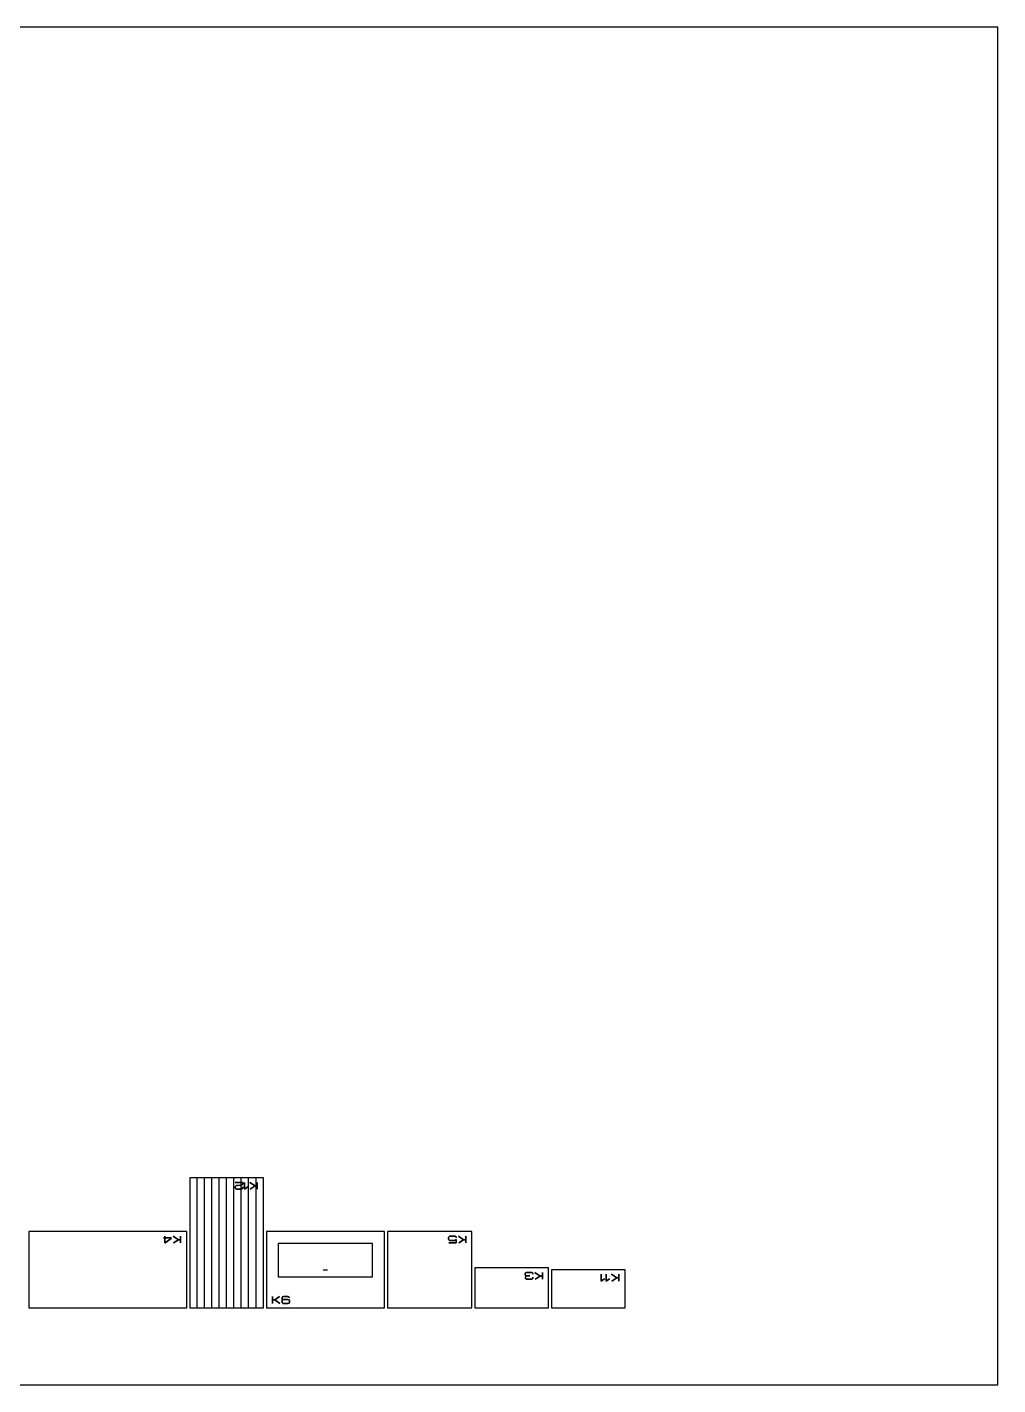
# Model space of a CAD drawing. Header units: metres. Extents: x -2.92 to 2.92, y -0.96 to 0.95.
# Drawn here: x -0.668 to -0.025, y -0.875 to 0.025 of the extents above; entities that cross this region are included whole.
import ezdxf

# ---------------------------------------------------------------- set-up
doc = ezdxf.new("R2010")
doc.units = ezdxf.units.M

msp = doc.modelspace()

# ---------------------------------------------------------------- linework, layer by layer
at = {"color": 2}
for p, q in [((-0.025, 0.025), (-1.375, 0.025)), ((-0.025, -0.875), (-0.025, 0.025)), ((-1.375, -0.875), (-0.025, -0.875))]:
    msp.add_line(p, q, dxfattribs=at)
at = {"color": 7}
for p, q in [((-0.51166, -0.7378), (-0.56041, -0.7378)), ((-0.56041, -0.7378), (-0.56041, -0.824)), ((-0.51166, -0.824), (-0.51166, -0.7378)), ((-0.66716, -0.77344), (-0.66716, -0.824)), ((-0.56241, -0.77344), (-0.66716, -0.77344)), ((-0.56241, -0.824), (-0.56241, -0.77344)), ((-0.43146, -0.77344), (-0.50966, -0.77344)), ((-0.50966, -0.77344), (-0.50966, -0.824)), ((-0.43146, -0.824), (-0.43146, -0.77344)), ((-0.37345, -0.77344), (-0.42946, -0.77344)), ((-0.42946, -0.77344), (-0.42946, -0.824)), ((-0.37345, -0.824), (-0.37345, -0.77344)), ((-0.5018, -0.78129), (-0.5018, -0.8033)), ((-0.43932, -0.78129), (-0.5018, -0.78129)), ((-0.43932, -0.8033), (-0.43932, -0.78129)), ((-0.3227, -0.79749), (-0.37145, -0.79749)), ((-0.37145, -0.79749), (-0.37145, -0.824)), ((-0.3227, -0.824), (-0.3227, -0.79749)), ((-0.3207, -0.79872), (-0.3207, -0.824)), ((-0.27195, -0.79872), (-0.3207, -0.79872)), ((-0.27195, -0.824), (-0.27195, -0.79872)), ((-0.5018, -0.8033), (-0.43932, -0.8033)), ((-0.66716, -0.824), (-0.56241, -0.824)), ((-0.56041, -0.824), (-0.51166, -0.824)), ((-0.50966, -0.824), (-0.43146, -0.824)), ((-0.42946, -0.824), (-0.37345, -0.824)), ((-0.37145, -0.824), (-0.3227, -0.824)), ((-0.3207, -0.824), (-0.27195, -0.824))]:
    msp.add_line(p, q, dxfattribs=at)
at = {"color": 1}
for p, q in [((-0.55553, -0.824), (-0.55553, -0.7378)), ((-0.55066, -0.824), (-0.55066, -0.7378)), ((-0.54578, -0.824), (-0.54578, -0.7378)), ((-0.54091, -0.824), (-0.54091, -0.7378)), ((-0.53603, -0.824), (-0.53603, -0.7378)), ((-0.53116, -0.824), (-0.53116, -0.7378)), ((-0.52628, -0.824), (-0.52628, -0.7378)), ((-0.52141, -0.824), (-0.52141, -0.7378)), ((-0.51653, -0.824), (-0.51653, -0.7378))]:
    msp.add_line(p, q, dxfattribs=at)
at = {"color": 134}
for p, q in [((-0.52536, -0.7408), (-0.5303, -0.7408)), ((-0.5303, -0.7408), (-0.52536, -0.7408)), ((-0.53027, -0.74372), (-0.5303, -0.74395)), ((-0.5303, -0.74395), (-0.53027, -0.74372)), ((-0.5303, -0.74395), (-0.5303, -0.74413)), ((-0.5303, -0.74413), (-0.5303, -0.74395)), ((-0.5303, -0.74413), (-0.53027, -0.74437)), ((-0.53027, -0.74437), (-0.5303, -0.74413)), ((-0.53019, -0.74351), (-0.53027, -0.74372)), ((-0.53027, -0.74372), (-0.53019, -0.74351)), ((-0.53027, -0.74437), (-0.53021, -0.74459)), ((-0.53021, -0.74459), (-0.53027, -0.74437)), ((-0.53021, -0.74459), (-0.5301, -0.74479)), ((-0.5301, -0.74479), (-0.53021, -0.74459)), ((-0.53008, -0.74332), (-0.53019, -0.74351)), ((-0.53019, -0.74351), (-0.53008, -0.74332)), ((-0.5301, -0.74479), (-0.52996, -0.74496)), ((-0.52996, -0.74496), (-0.5301, -0.74479)), ((-0.52993, -0.74315), (-0.53008, -0.74332)), ((-0.53008, -0.74332), (-0.52993, -0.74315)), ((-0.52996, -0.74496), (-0.52978, -0.74511)), ((-0.52978, -0.74511), (-0.52996, -0.74496)), ((-0.52975, -0.74301), (-0.52993, -0.74315)), ((-0.52993, -0.74315), (-0.52975, -0.74301)), ((-0.52978, -0.74511), (-0.52958, -0.74521)), ((-0.52958, -0.74521), (-0.52978, -0.74511)), ((-0.52955, -0.7429), (-0.52975, -0.74301)), ((-0.52975, -0.74301), (-0.52955, -0.7429)), ((-0.52958, -0.74521), (-0.52936, -0.74528)), ((-0.52936, -0.74528), (-0.52958, -0.74521)), ((-0.52912, -0.74278), (-0.52955, -0.7429)), ((-0.52955, -0.7429), (-0.52912, -0.74278)), ((-0.52936, -0.74528), (-0.52912, -0.7453)), ((-0.52912, -0.7453), (-0.52936, -0.74528)), ((-0.52677, -0.7426), (-0.52912, -0.74278)), ((-0.52912, -0.74278), (-0.52677, -0.7426)), ((-0.52912, -0.7453), (-0.52653, -0.7453)), ((-0.52653, -0.7453), (-0.52912, -0.7453)), ((-0.52624, -0.74252), (-0.52677, -0.7426)), ((-0.52677, -0.7426), (-0.52624, -0.74252)), ((-0.52653, -0.7453), (-0.5263, -0.74528)), ((-0.5263, -0.74528), (-0.52653, -0.7453)), ((-0.5263, -0.74528), (-0.52607, -0.74521)), ((-0.52607, -0.74521), (-0.5263, -0.74528)), ((-0.52579, -0.74236), (-0.52624, -0.74252)), ((-0.52624, -0.74252), (-0.52579, -0.74236)), ((-0.52607, -0.74521), (-0.52587, -0.74511)), ((-0.52587, -0.74511), (-0.52607, -0.74521)), ((-0.52587, -0.74511), (-0.5257, -0.74496)), ((-0.5257, -0.74496), (-0.52587, -0.74511)), ((-0.52562, -0.74225), (-0.52579, -0.74236)), ((-0.52579, -0.74236), (-0.52562, -0.74225)), ((-0.5257, -0.74496), (-0.52556, -0.74479)), ((-0.52556, -0.74479), (-0.5257, -0.74496)), ((-0.52548, -0.74211), (-0.52562, -0.74225)), ((-0.52562, -0.74225), (-0.52548, -0.74211)), ((-0.52556, -0.74479), (-0.52545, -0.74459)), ((-0.52545, -0.74459), (-0.52556, -0.74479)), ((-0.52539, -0.74195), (-0.52548, -0.74211)), ((-0.52548, -0.74211), (-0.52539, -0.74195)), ((-0.52545, -0.74459), (-0.52538, -0.74437)), ((-0.52538, -0.74437), (-0.52545, -0.74459)), ((-0.52536, -0.74177), (-0.52539, -0.74195)), ((-0.52539, -0.74195), (-0.52536, -0.74177)), ((-0.52538, -0.74437), (-0.52536, -0.74413)), ((-0.52536, -0.74413), (-0.52538, -0.74437)), ((-0.52536, -0.7408), (-0.52536, -0.74177)), ((-0.52536, -0.74177), (-0.52536, -0.7408)), ((-0.52536, -0.74413), (-0.52536, -0.74377)), ((-0.52536, -0.74377), (-0.52536, -0.74413)), ((-0.52417, -0.74531), (-0.52417, -0.7408)), ((-0.52417, -0.7408), (-0.52417, -0.74531)), ((-0.52417, -0.74531), (-0.52201, -0.74375)), ((-0.52201, -0.74375), (-0.52417, -0.74531)), ((-0.51719, -0.74317), (-0.52066, -0.7408)), ((-0.52066, -0.7408), (-0.51719, -0.74317)), ((-0.51719, -0.74317), (-0.52045, -0.74531)), ((-0.52045, -0.74531), (-0.51719, -0.74317)), ((-0.51572, -0.74317), (-0.51719, -0.74317)), ((-0.51719, -0.74317), (-0.51572, -0.74317)), ((-0.51572, -0.74531), (-0.51572, -0.7408)), ((-0.51572, -0.7408), (-0.51572, -0.74317)), ((-0.51572, -0.74317), (-0.51572, -0.74531)), ((-0.57276, -0.77754), (-0.57777, -0.77754)), ((-0.57777, -0.77754), (-0.57276, -0.77754)), ((-0.57689, -0.78095), (-0.57689, -0.77644)), ((-0.57689, -0.77644), (-0.57689, -0.78095)), ((-0.57689, -0.78095), (-0.57662, -0.78095)), ((-0.57662, -0.78095), (-0.57689, -0.78095)), ((-0.57662, -0.78095), (-0.57276, -0.77789)), ((-0.57276, -0.77789), (-0.57662, -0.78095)), ((-0.57276, -0.77789), (-0.57276, -0.77754)), ((-0.57276, -0.77754), (-0.57276, -0.77789)), ((-0.56794, -0.77881), (-0.57141, -0.77644)), ((-0.57141, -0.77644), (-0.56794, -0.77881)), ((-0.56794, -0.77881), (-0.57119, -0.78095)), ((-0.57119, -0.78095), (-0.56794, -0.77881)), ((-0.56647, -0.77881), (-0.56794, -0.77881)), ((-0.56794, -0.77881), (-0.56647, -0.77881)), ((-0.56647, -0.78095), (-0.56647, -0.77644)), ((-0.56647, -0.77644), (-0.56647, -0.77881)), ((-0.56647, -0.77881), (-0.56647, -0.78095)), ((-0.38888, -0.77726), (-0.3889, -0.77746)), ((-0.3889, -0.77746), (-0.38888, -0.77726)), ((-0.3889, -0.77746), (-0.3889, -0.77829)), ((-0.3889, -0.77829), (-0.3889, -0.77746)), ((-0.3889, -0.77829), (-0.38888, -0.7785)), ((-0.38888, -0.7785), (-0.3889, -0.77829)), ((-0.38882, -0.77707), (-0.38888, -0.77726)), ((-0.38888, -0.77726), (-0.38882, -0.77707)), ((-0.38888, -0.7785), (-0.38882, -0.7787)), ((-0.38882, -0.7787), (-0.38888, -0.7785)), ((-0.3886, -0.77674), (-0.38882, -0.77707)), ((-0.38882, -0.77707), (-0.3886, -0.77674)), ((-0.38882, -0.7787), (-0.38873, -0.77887)), ((-0.38873, -0.77887), (-0.38882, -0.7787)), ((-0.384, -0.78095), (-0.38874, -0.78095)), ((-0.38874, -0.78095), (-0.384, -0.78095)), ((-0.38873, -0.77887), (-0.3886, -0.77903)), ((-0.3886, -0.77903), (-0.38873, -0.77887)), ((-0.38845, -0.77661), (-0.3886, -0.77674)), ((-0.3886, -0.77674), (-0.38845, -0.77661)), ((-0.3886, -0.77903), (-0.38827, -0.77924)), ((-0.38827, -0.77924), (-0.3886, -0.77903)), ((-0.38827, -0.77652), (-0.38845, -0.77661)), ((-0.38845, -0.77661), (-0.38827, -0.77652)), ((-0.38808, -0.77646), (-0.38827, -0.77652)), ((-0.38827, -0.77652), (-0.38808, -0.77646)), ((-0.38827, -0.77924), (-0.38808, -0.77931)), ((-0.38808, -0.77931), (-0.38827, -0.77924)), ((-0.38787, -0.77644), (-0.38808, -0.77646)), ((-0.38808, -0.77646), (-0.38787, -0.77644)), ((-0.38808, -0.77931), (-0.38787, -0.77933)), ((-0.38787, -0.77933), (-0.38808, -0.77931)), ((-0.38483, -0.77644), (-0.38787, -0.77644)), ((-0.38787, -0.77644), (-0.38483, -0.77644)), ((-0.38787, -0.77933), (-0.38523, -0.77933)), ((-0.38523, -0.77933), (-0.38787, -0.77933)), ((-0.38523, -0.77933), (-0.3849, -0.77927)), ((-0.3849, -0.77927), (-0.38523, -0.77933)), ((-0.3849, -0.77927), (-0.38456, -0.77913)), ((-0.38456, -0.77913), (-0.3849, -0.77927)), ((-0.38463, -0.77646), (-0.38483, -0.77644)), ((-0.38483, -0.77644), (-0.38463, -0.77646)), ((-0.38444, -0.77652), (-0.38463, -0.77646)), ((-0.38463, -0.77646), (-0.38444, -0.77652)), ((-0.38456, -0.77913), (-0.38425, -0.77892)), ((-0.38425, -0.77892), (-0.38456, -0.77913)), ((-0.38411, -0.77674), (-0.38444, -0.77652)), ((-0.38444, -0.77652), (-0.38411, -0.77674)), ((-0.38425, -0.77892), (-0.384, -0.77866)), ((-0.384, -0.77866), (-0.38425, -0.77892)), ((-0.38389, -0.77707), (-0.38411, -0.77674)), ((-0.38411, -0.77674), (-0.38389, -0.77707)), ((-0.384, -0.77866), (-0.384, -0.78095)), ((-0.384, -0.78095), (-0.384, -0.77866)), ((-0.38383, -0.77726), (-0.38389, -0.77707)), ((-0.38389, -0.77707), (-0.38383, -0.77726)), ((-0.38381, -0.77746), (-0.38383, -0.77726)), ((-0.38383, -0.77726), (-0.38381, -0.77746)), ((-0.37899, -0.77881), (-0.38245, -0.77644)), ((-0.38245, -0.77644), (-0.37899, -0.77881)), ((-0.37899, -0.77881), (-0.38224, -0.78095)), ((-0.38224, -0.78095), (-0.37899, -0.77881)), ((-0.37752, -0.77881), (-0.37899, -0.77881)), ((-0.37899, -0.77881), (-0.37752, -0.77881)), ((-0.37752, -0.78095), (-0.37752, -0.77644)), ((-0.37752, -0.77644), (-0.37752, -0.77881)), ((-0.37752, -0.77881), (-0.37752, -0.78095)), ((-0.3379, -0.80077), (-0.33811, -0.80108)), ((-0.33811, -0.80108), (-0.3379, -0.80077)), ((-0.33759, -0.80057), (-0.3379, -0.80077)), ((-0.3379, -0.80077), (-0.33759, -0.80057)), ((-0.3374, -0.80051), (-0.33759, -0.80057)), ((-0.33759, -0.80057), (-0.3374, -0.80051)), ((-0.3372, -0.80049), (-0.3374, -0.80051)), ((-0.3374, -0.80051), (-0.3372, -0.80049)), ((-0.33404, -0.80049), (-0.3372, -0.80049)), ((-0.3372, -0.80049), (-0.33404, -0.80049)), ((-0.33384, -0.80051), (-0.33404, -0.80049)), ((-0.33404, -0.80049), (-0.33384, -0.80051)), ((-0.33366, -0.80057), (-0.33384, -0.80051)), ((-0.33384, -0.80051), (-0.33366, -0.80057)), ((-0.33335, -0.80079), (-0.33366, -0.80057)), ((-0.33366, -0.80057), (-0.33335, -0.80079)), ((-0.33314, -0.8011), (-0.33335, -0.80079)), ((-0.33335, -0.80079), (-0.33314, -0.8011)), ((-0.32824, -0.80286), (-0.3317, -0.80049)), ((-0.3317, -0.80049), (-0.32824, -0.80286)), ((-0.32677, -0.805), (-0.32677, -0.80049)), ((-0.32677, -0.80049), (-0.32677, -0.80286)), ((-0.33817, -0.80127), (-0.33819, -0.80147)), ((-0.33819, -0.80147), (-0.33817, -0.80127)), ((-0.33819, -0.80147), (-0.33819, -0.80174)), ((-0.33819, -0.80174), (-0.33819, -0.80147)), ((-0.33819, -0.80174), (-0.33817, -0.80194)), ((-0.33817, -0.80194), (-0.33819, -0.80174)), ((-0.33811, -0.80108), (-0.33817, -0.80127)), ((-0.33817, -0.80127), (-0.33811, -0.80108)), ((-0.33817, -0.80194), (-0.33811, -0.80212)), ((-0.33811, -0.80212), (-0.33817, -0.80194)), ((-0.33811, -0.80212), (-0.33802, -0.80229)), ((-0.33802, -0.80229), (-0.33811, -0.80212)), ((-0.33801, -0.8035), (-0.33804, -0.8037)), ((-0.33804, -0.8037), (-0.33801, -0.8035)), ((-0.33804, -0.8037), (-0.33804, -0.80401)), ((-0.33804, -0.80401), (-0.33804, -0.8037)), ((-0.33804, -0.80401), (-0.33802, -0.80421)), ((-0.33802, -0.80421), (-0.33804, -0.80401)), ((-0.33802, -0.80229), (-0.3379, -0.80243)), ((-0.3379, -0.80243), (-0.33802, -0.80229)), ((-0.33802, -0.80421), (-0.33796, -0.8044)), ((-0.33796, -0.8044), (-0.33802, -0.80421)), ((-0.33795, -0.80332), (-0.33801, -0.8035)), ((-0.33801, -0.8035), (-0.33795, -0.80332)), ((-0.33796, -0.8044), (-0.33775, -0.80471)), ((-0.33775, -0.80471), (-0.33796, -0.8044)), ((-0.33773, -0.80301), (-0.33795, -0.80332)), ((-0.33795, -0.80332), (-0.33773, -0.80301)), ((-0.3379, -0.80243), (-0.33758, -0.80264)), ((-0.33758, -0.80264), (-0.3379, -0.80243)), ((-0.33775, -0.80471), (-0.33743, -0.80492)), ((-0.33743, -0.80492), (-0.33775, -0.80471)), ((-0.33741, -0.80279), (-0.33773, -0.80301)), ((-0.33773, -0.80301), (-0.33741, -0.80279)), ((-0.33758, -0.80264), (-0.3374, -0.8027)), ((-0.3374, -0.8027), (-0.33758, -0.80264)), ((-0.33743, -0.80492), (-0.33725, -0.80498)), ((-0.33725, -0.80498), (-0.33743, -0.80492)), ((-0.33723, -0.80274), (-0.33741, -0.80279)), ((-0.33741, -0.80279), (-0.33723, -0.80274)), ((-0.3374, -0.8027), (-0.3372, -0.80272)), ((-0.3372, -0.80272), (-0.3374, -0.8027)), ((-0.33725, -0.80498), (-0.33705, -0.805)), ((-0.33705, -0.805), (-0.33725, -0.80498)), ((-0.33705, -0.80272), (-0.33723, -0.80274)), ((-0.33723, -0.80274), (-0.33705, -0.80272)), ((-0.3372, -0.80272), (-0.33512, -0.80272)), ((-0.33512, -0.80272), (-0.3372, -0.80272)), ((-0.33512, -0.80272), (-0.33705, -0.80272)), ((-0.33705, -0.80272), (-0.33512, -0.80272)), ((-0.33705, -0.805), (-0.3341, -0.805)), ((-0.3341, -0.805), (-0.33705, -0.805)), ((-0.3341, -0.805), (-0.3339, -0.80498)), ((-0.3339, -0.80498), (-0.3341, -0.805)), ((-0.3339, -0.80498), (-0.33372, -0.80492)), ((-0.33372, -0.80492), (-0.3339, -0.80498)), ((-0.33372, -0.80492), (-0.33341, -0.80471)), ((-0.33341, -0.80471), (-0.33372, -0.80492)), ((-0.33341, -0.80471), (-0.33319, -0.8044)), ((-0.33319, -0.8044), (-0.33341, -0.80471)), ((-0.33319, -0.8044), (-0.33314, -0.80421)), ((-0.33314, -0.80421), (-0.33319, -0.8044)), ((-0.33308, -0.80128), (-0.33314, -0.8011)), ((-0.33314, -0.8011), (-0.33308, -0.80128)), ((-0.33314, -0.80421), (-0.33312, -0.80401)), ((-0.33312, -0.80401), (-0.33314, -0.80421)), ((-0.33312, -0.80401), (-0.33312, -0.8037)), ((-0.33312, -0.8037), (-0.33312, -0.80401)), ((-0.33306, -0.80147), (-0.33308, -0.80128)), ((-0.33308, -0.80128), (-0.33306, -0.80157)), ((-0.33306, -0.80157), (-0.33306, -0.80147)), ((-0.32824, -0.80286), (-0.33149, -0.805)), ((-0.33149, -0.805), (-0.32824, -0.80286)), ((-0.32677, -0.80286), (-0.32824, -0.80286)), ((-0.32824, -0.80286), (-0.32677, -0.80286)), ((-0.32677, -0.80286), (-0.32677, -0.805)), ((-0.28781, -0.80623), (-0.28781, -0.80172)), ((-0.28781, -0.80172), (-0.28781, -0.80623)), ((-0.28781, -0.80623), (-0.28566, -0.80466)), ((-0.28566, -0.80466), (-0.28781, -0.80623)), ((-0.28447, -0.80623), (-0.28447, -0.80172)), ((-0.28447, -0.80172), (-0.28447, -0.80623)), ((-0.28447, -0.80623), (-0.28231, -0.80466)), ((-0.28231, -0.80466), (-0.28447, -0.80623)), ((-0.27749, -0.80409), (-0.28095, -0.80172)), ((-0.28095, -0.80172), (-0.27749, -0.80409)), ((-0.27749, -0.80409), (-0.28074, -0.80623)), ((-0.28074, -0.80623), (-0.27749, -0.80409)), ((-0.27602, -0.80409), (-0.27749, -0.80409)), ((-0.27749, -0.80409), (-0.27602, -0.80409)), ((-0.27602, -0.80623), (-0.27602, -0.80172)), ((-0.27602, -0.80172), (-0.27602, -0.80409)), ((-0.27602, -0.80409), (-0.27602, -0.80623)), ((-0.50559, -0.81863), (-0.50559, -0.81649)), ((-0.50559, -0.81649), (-0.50559, -0.821)), ((-0.50559, -0.81863), (-0.50412, -0.81863)), ((-0.50412, -0.81863), (-0.50559, -0.81863)), ((-0.50559, -0.821), (-0.50559, -0.81863)), ((-0.50412, -0.81863), (-0.50087, -0.81649)), ((-0.50087, -0.81649), (-0.50412, -0.81863)), ((-0.50412, -0.81863), (-0.50066, -0.821)), ((-0.50066, -0.821), (-0.50412, -0.81863)), ((-0.49924, -0.81714), (-0.4993, -0.81751)), ((-0.4993, -0.81751), (-0.49924, -0.81714)), ((-0.4993, -0.81751), (-0.4993, -0.82023)), ((-0.4993, -0.82023), (-0.4993, -0.81751)), ((-0.49921, -0.81899), (-0.49928, -0.81913)), ((-0.49928, -0.81913), (-0.49921, -0.81899)), ((-0.49916, -0.81697), (-0.49924, -0.81714)), ((-0.49924, -0.81714), (-0.49916, -0.81697)), ((-0.49899, -0.81874), (-0.49921, -0.81899)), ((-0.49921, -0.81899), (-0.49899, -0.81874)), ((-0.49904, -0.81682), (-0.49916, -0.81697)), ((-0.49916, -0.81697), (-0.49904, -0.81682)), ((-0.49888, -0.81669), (-0.49904, -0.81682)), ((-0.49904, -0.81682), (-0.49888, -0.81669)), ((-0.4987, -0.81858), (-0.49899, -0.81874)), ((-0.49899, -0.81874), (-0.4987, -0.81858)), ((-0.49866, -0.81658), (-0.49888, -0.81669)), ((-0.49888, -0.81669), (-0.49866, -0.81658)), ((-0.49841, -0.81852), (-0.4987, -0.81858)), ((-0.4987, -0.81858), (-0.49841, -0.81852)), ((-0.49839, -0.81651), (-0.49866, -0.81658)), ((-0.49866, -0.81658), (-0.49839, -0.81651)), ((-0.49512, -0.81852), (-0.49841, -0.81852)), ((-0.49841, -0.81852), (-0.49512, -0.81852)), ((-0.49807, -0.81649), (-0.49839, -0.81651)), ((-0.49839, -0.81651), (-0.49807, -0.81649)), ((-0.49541, -0.81649), (-0.49807, -0.81649)), ((-0.49807, -0.81649), (-0.49541, -0.81649)), ((-0.49515, -0.81652), (-0.49541, -0.81649)), ((-0.49541, -0.81649), (-0.49515, -0.81652)), ((-0.49493, -0.8166), (-0.49515, -0.81652)), ((-0.49515, -0.81652), (-0.49493, -0.8166)), ((-0.49485, -0.81858), (-0.49512, -0.81852)), ((-0.49512, -0.81852), (-0.49485, -0.81858)), ((-0.49475, -0.81671), (-0.49493, -0.8166)), ((-0.49493, -0.8166), (-0.49475, -0.81671)), ((-0.4946, -0.81874), (-0.49485, -0.81858)), ((-0.49485, -0.81858), (-0.4946, -0.81874)), ((-0.4946, -0.81687), (-0.49475, -0.81671)), ((-0.49475, -0.81671), (-0.4946, -0.81687)), ((-0.49449, -0.81711), (-0.4946, -0.81687)), ((-0.4946, -0.81687), (-0.49449, -0.81711)), ((-0.49442, -0.81898), (-0.4946, -0.81874)), ((-0.4946, -0.81874), (-0.49442, -0.81898)), ((-0.49445, -0.81743), (-0.49449, -0.81711)), ((-0.49449, -0.81711), (-0.49445, -0.81743)), ((-0.49435, -0.81928), (-0.49442, -0.81898)), ((-0.49442, -0.81898), (-0.49435, -0.81928)), ((-0.49928, -0.81913), (-0.4993, -0.81929)), ((-0.4993, -0.81929), (-0.49928, -0.81913)), ((-0.4993, -0.82023), (-0.49924, -0.82049)), ((-0.49924, -0.82049), (-0.4993, -0.82023)), ((-0.49924, -0.82049), (-0.49907, -0.82074)), ((-0.49907, -0.82074), (-0.49924, -0.82049)), ((-0.49907, -0.82074), (-0.49882, -0.82092)), ((-0.49882, -0.82092), (-0.49907, -0.82074)), ((-0.49882, -0.82092), (-0.49868, -0.82098)), ((-0.49868, -0.82098), (-0.49882, -0.82092)), ((-0.49868, -0.82098), (-0.49853, -0.821)), ((-0.49853, -0.821), (-0.49868, -0.82098)), ((-0.49853, -0.821), (-0.49512, -0.82099)), ((-0.49512, -0.82099), (-0.49853, -0.821)), ((-0.49512, -0.82099), (-0.49483, -0.82093)), ((-0.49483, -0.82093), (-0.49512, -0.82099)), ((-0.49483, -0.82093), (-0.49458, -0.82077)), ((-0.49458, -0.82077), (-0.49483, -0.82093)), ((-0.49458, -0.82077), (-0.49442, -0.82052)), ((-0.49442, -0.82052), (-0.49458, -0.82077)), ((-0.49442, -0.82052), (-0.49435, -0.82022)), ((-0.49435, -0.82022), (-0.49442, -0.82052)), ((-0.49435, -0.82022), (-0.49435, -0.81928)), ((-0.49435, -0.81928), (-0.49435, -0.82022))]:
    msp.add_line(p, q, dxfattribs=at)
at = {"color": 6}
msp.add_line((-0.47206, -0.79872), (-0.46906, -0.79872), dxfattribs=at)

doc.saveas('drawing.dxf')
